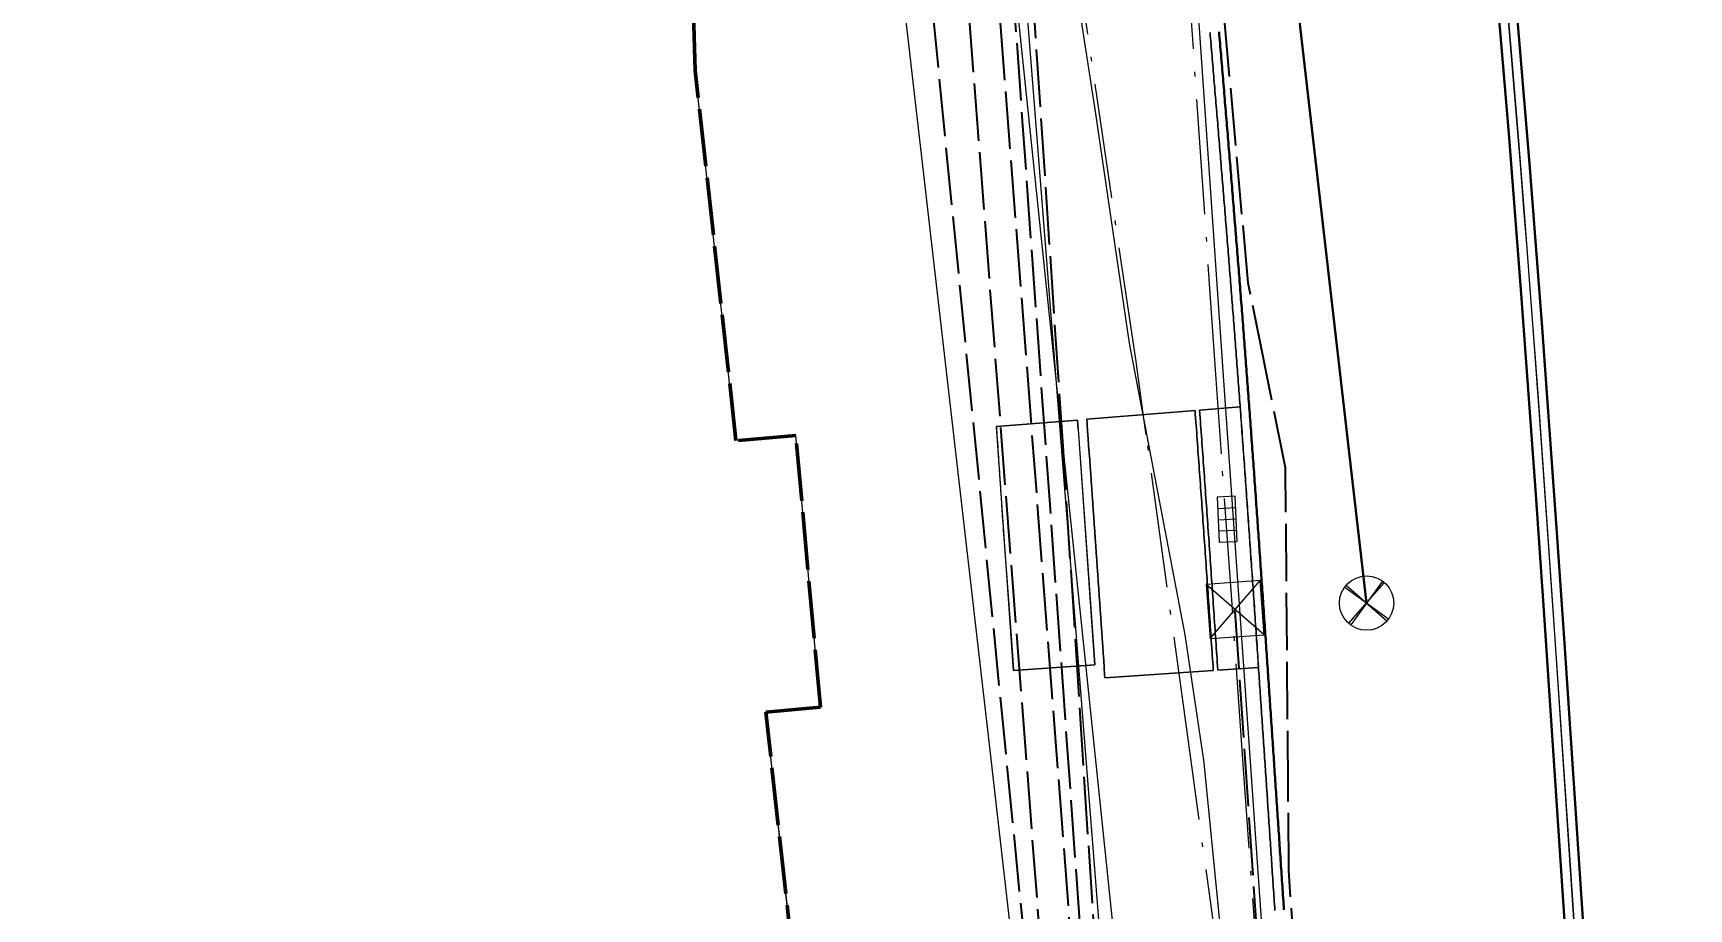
# Model space of a CAD drawing. Header units: metres. Extents: x 105014 to 106600, y 111320 to 118425.
# Drawn here: x 105841.82 to 105878.38, y 117583.44 to 117602.78 of the extents above; entities that cross this region are included whole.
import ezdxf
from ezdxf.enums import TextEntityAlignment as Align

# ---------------------------------------------------------------- set-up
doc = ezdxf.new("R2010")
doc.units = ezdxf.units.M
doc.linetypes.add('DASHDOT', pattern=[3.556, 2.54, -0.508, 0, -0.508])
doc.linetypes.add('DASHED', pattern=[1.524, 1.27, -0.254])
for name, color, linetype, lineweight in [('00-BASE-LIMITE', 7, 'DASHED', 50), ('00-BASE-UE', 42, 'DASHED', 25), ('10-PAV-CALZADA-BRT', 12, 'CONTINUOUS', 30), ('10-PAV-CALZADA-MIXTA', 8, 'CONTINUOUS', 30), ('10-PAV-CICLORUTA', 76, 'CONTINUOUS', 18), ('10-PAV-SARDINEL', 252, 'CONTINUOUS', 13), ('20-EP-ZONA-DURA', 253, 'CONTINUOUS', 13), ('20-EP-ZONA-VERDE', 84, 'CONTINUOUS', 13), ('30-RED-ENEL-NODOS', 11, 'CONTINUOUS', 13), ('30-RED-ENEL-PROY', 1, 'DASHED', 25), ('30-RED-ETB-EXIST', 145, 'CONTINUOUS', 13), ('30-RED-ETB-PROY', 5, 'DASHED', 25), ('30-RED-MOVISTAR-PROY', 4, 'DASHED', 25), ('30-RED-VANTI-EXIST', 52, 'CONTINUOUS', 13), ('30-RED-VANTI-PROY', 2, 'DASHED', 25), ('30-RED-VANTI-RETIRO', 8, 'DASHDOT', 13), ('35-RH-ACUE-MENOR-EXIST', 151, 'CONTINUOUS', 13), ('35-RH-ACUE-MENOR-PROY', 5, 'DASHED', 25), ('35-RH-PLUV-COLECTOR', 96, 'CONTINUOUS', 30), ('35-RH-PLUV-NODOS', 94, 'CONTINUOUS', 13), ('40-ROT-UE', 7, 'CONTINUOUS', 25), ('60-PREDIAL-LOTE', 42, 'CONTINUOUS', 13)]:
    doc.layers.add(name, color=color, linetype=linetype, lineweight=lineweight)

# ---------------------------------------------------------------- blocks, each defined once
blk = doc.blocks.new('CAJA_ENEL')
for p, q in [((-0.6, -0.6), (0.6, 0.6)), ((-0.6, 0.6), (0.6, -0.6))]:
    blk.add_line(p, q)
blk.add_lwpolyline([(-0.6, -0.6), (0.6, -0.6), (0.6, 0.6), (-0.6, 0.6)], close=True)
blk = doc.blocks.new('SUMIDERO')
for p, q in [((-0.25, -0.2), (-0.25, 0.2)), ((0, -0.2), (0, 0.2)), ((0.25, -0.2), (0.25, 0.2))]:
    blk.add_line(p, q)
blk.add_lwpolyline([(-0.5, -0.2), (0.5, -0.2), (0.5, 0.2), (-0.5, 0.2)], close=True)
blk = doc.blocks.new('POZO_PLUV')
for p, q in [((-0.42, -0.42), (0.42, 0.42)), ((-0.42, 0.42), (0.42, -0.42))]:
    blk.add_line(p, q)
blk.add_circle((0, 0), 0.6)

msp = doc.modelspace()

# ---------------------------------------------------------------- linework, layer by layer
at = {"layer": '00-BASE-LIMITE'}
msp.add_lwpolyline([(105858.9441, 117579.2321), (105858.0037, 117587.7827), (105859.2081, 117587.8995), (105858.6655, 117593.8995), (105857.3439, 117593.7831), (105856.4461, 117601.9481), (105856.3551, 117604.7461), (105857.6787, 117604.7817), (105858.9231, 117604.8151), (105859.8441, 117605.0941), (105860.3721, 117605.6111), (105860.6751, 117606.6931), (105860.1551, 117609.7351), (105858.0071, 117622.7351), (105856.6081, 117632.3481), (105854.4211, 117644.3971), (105852.0211, 117656.1071), (105849.9291, 117664.9301), (105847.7841, 117674.2351), (105846.2941, 117680.5101), (105844.4413, 117688.0453)], dxfattribs=at)
at = {"layer": '00-BASE-UE'}
msp.add_lwpolyline([(105858.9441, 117579.2321), (105858.0037, 117587.7827), (105859.2081, 117587.8995), (105858.6655, 117593.8995), (105857.3439, 117593.7831), (105856.4461, 117601.9481), (105856.3551, 117604.7461), (105857.6787, 117604.7817), (105858.9231, 117604.8151), (105859.8441, 117605.0941), (105860.3721, 117605.6111), (105860.6751, 117606.6931), (105860.1551, 117609.7351), (105858.0071, 117622.7351), (105856.6081, 117632.3481), (105854.4211, 117644.3971), (105852.0211, 117656.1071), (105849.9291, 117664.9301), (105847.7841, 117674.2351), (105846.2941, 117680.5101), (105844.4413, 117688.0453)], dxfattribs=at)
at = {"layer": '10-PAV-CALZADA-BRT'}
msp.add_lwpolyline([(105877.8369, 117556.2667), (105875.9939, 117583.9903), (105875.6373, 117589.3077), (105875.4551, 117591.9601), (105875.1365, 117596.3775), (105874.8641, 117599.9027), (105874.5091, 117604.1269), (105874.1681, 117607.8129), (105873.7437, 117611.9423), (105873.3143, 117615.6839), (105872.7923, 117619.7473), (105872.2513, 117623.5051), (105871.6513, 117627.2541), (105870.9423, 117631.2891), (105870.2403, 117634.9893), (105869.7683, 117637.3512), (105869.512, 117638.6034), (105869.4178, 117639.0579), (105869.2512, 117639.8556), (105869.1649, 117640.2657), (105868.9865, 117641.1076), (105868.9085, 117641.4727)], dxfattribs=at)
at = {"layer": '10-PAV-CALZADA-MIXTA'}
for points in [[(105868.1205, 117643.8089), (105868.8967, 117640.1571), (105869.7265, 117636.0497), (105870.4367, 117632.3069), (105871.1549, 117628.2215), (105871.7641, 117624.4181), (105872.3133, 117620.6057), (105872.8423, 117616.4913), (105873.2773, 117612.7067), (105873.7065, 117608.5383), (105874.0511, 117604.8211), (105874.4091, 117600.5693), (105874.6837, 117597.0245), (105875.0043, 117592.5917), (105875.1877, 117589.9313), (105875.5457, 117584.6099), (105886.1051, 117426.2769)], [(105869.4431, 117583.4187), (105869.4387, 117583.4837), (105869.4343, 117583.5485), (105869.4301, 117583.6133), (105869.4257, 117583.6781), (105869.4213, 117583.7429), (105869.4169, 117583.8077), (105869.4127, 117583.8727), (105869.4083, 117583.9375), (105869.4039, 117584.0023), (105869.3997, 117584.0671), (105869.3953, 117584.1321), (105869.3909, 117584.1969), (105869.3865, 117584.2617), (105869.3823, 117584.3265), (105869.3779, 117584.3915), (105869.3735, 117584.4563), (105869.3691, 117584.5211), (105869.3649, 117584.5859), (105869.3605, 117584.6507), (105869.3561, 117584.7157), (105869.3517, 117584.7805), (105869.3475, 117584.8453), (105869.3431, 117584.9101), (105869.3387, 117584.9749), (105869.3343, 117585.0397), (105869.3301, 117585.1047), (105869.3257, 117585.1695), (105869.3213, 117585.2343), (105869.3169, 117585.2991), (105869.3125, 117585.3641), (105869.3083, 117585.4289), (105869.3039, 117585.4937), (105869.2995, 117585.5585), (105869.2951, 117585.6235), (105869.2907, 117585.6883), (105869.2863, 117585.7531), (105869.2821, 117585.8179), (105869.2777, 117585.8827), (105869.2733, 117585.9477), (105869.2689, 117586.0125), (105869.2645, 117586.0773), (105869.2601, 117586.1421), (105869.2557, 117586.2069), (105869.2515, 117586.2719), (105869.2471, 117586.3367), (105869.2427, 117586.4015), (105869.2383, 117586.4663), (105869.2339, 117586.5313), (105869.2295, 117586.5961), (105869.2253, 117586.6609), (105869.2209, 117586.7257), (105869.2165, 117586.7905), (105869.2121, 117586.8555), (105869.2077, 117586.9203), (105869.2033, 117586.9851), (105869.1989, 117587.0499), (105869.1945, 117587.1147), (105869.1901, 117587.1797), (105869.1857, 117587.2445), (105869.1813, 117587.3093), (105869.1769, 117587.3741), (105869.1725, 117587.4391), (105869.1683, 117587.5039), (105869.1639, 117587.5687), (105869.1595, 117587.6335), (105869.1551, 117587.6985), (105869.1507, 117587.7633), (105869.1463, 117587.8281), (105869.1419, 117587.8929), (105869.1375, 117587.9579), (105869.1331, 117588.0227), (105869.1287, 117588.0875), (105869.1243, 117588.1523), (105869.1199, 117588.2171), (105869.1155, 117588.2821), (105869.1111, 117588.3469), (105869.1067, 117588.4117), (105869.1023, 117588.4765), (105869.0979, 117588.5415), (105869.0935, 117588.6063), (105869.0891, 117588.6711), (105869.0847, 117588.7359), (105869.0803, 117588.8007), (105869.0759, 117588.8657), (105869.0715, 117588.9305), (105869.0671, 117588.9953), (105869.0627, 117589.0603), (105869.0581, 117589.1251), (105869.0537, 117589.1899), (105869.0493, 117589.2549), (105869.0449, 117589.3197), (105869.0405, 117589.3845), (105869.0361, 117589.4493), (105869.0317, 117589.5143), (105869.0273, 117589.5791), (105869.0227, 117589.6439), (105869.0183, 117589.7089), (105869.0139, 117589.7737), (105869.0093, 117589.8387), (105869.0049, 117589.9035), (105869.0005, 117589.9683), (105868.9961, 117590.0333), (105868.9917, 117590.0981), (105868.9871, 117590.1631), (105868.9827, 117590.2279), (105868.9781, 117590.2927), (105868.9737, 117590.3577), (105868.9693, 117590.4225), (105868.9647, 117590.4875), (105868.9603, 117590.5523), (105868.9557, 117590.6173), (105868.9513, 117590.6821), (105868.9469, 117590.7471), (105868.9423, 117590.8119), (105868.9379, 117590.8769), (105868.9333, 117590.9417), (105868.9289, 117591.0067), (105868.9243, 117591.0715), (105868.9197, 117591.1365), (105868.9153, 117591.2013), (105868.9107, 117591.2663), (105868.9063, 117591.3311), (105868.9017, 117591.3961), (105868.8973, 117591.4609), (105868.8927, 117591.5259), (105868.8881, 117591.5909), (105868.8835, 117591.6557), (105868.8791, 117591.7207), (105868.8745, 117591.7855), (105868.8699, 117591.8505), (105868.8653, 117591.9153), (105868.8607, 117591.9803), (105868.8561, 117592.0453), (105868.8515, 117592.1101), (105868.8469, 117592.1751), (105868.8423, 117592.2399), (105868.8379, 117592.3049), (105868.8331, 117592.3699), (105868.8287, 117592.4347), (105868.8239, 117592.4997), (105868.8193, 117592.5645), (105868.8147, 117592.6295), (105868.8101, 117592.6945), (105868.8055, 117592.7593), (105868.8009, 117592.8243), (105868.7961, 117592.8893), (105868.7915, 117592.9541), (105868.7869, 117593.0191), (105868.7823, 117593.0839), (105868.7775, 117593.1489), (105868.7729, 117593.2137), (105868.7683, 117593.2787), (105868.7635, 117593.3437), (105868.7589, 117593.4087), (105868.7541, 117593.4735), (105868.7495, 117593.5385), (105868.7447, 117593.6033), (105868.7401, 117593.6683), (105868.7353, 117593.7333), (105868.7305, 117593.7981), (105868.7259, 117593.8631), (105868.7211, 117593.9281), (105868.7163, 117593.9929), (105868.7115, 117594.0579), (105868.7069, 117594.1227), (105868.7021, 117594.1877), (105868.6973, 117594.2527), (105868.6925, 117594.3175), (105868.6877, 117594.3825), (105868.6829, 117594.4475), (105868.6781, 117594.5123), (105868.6733, 117594.5773), (105868.6685, 117594.6423), (105868.6637, 117594.7071), (105868.6589, 117594.7721), (105868.6541, 117594.8369), (105868.6493, 117594.9019), (105868.6443, 117594.9669), (105868.6395, 117595.0317), (105868.6347, 117595.0967), (105868.6297, 117595.1617), (105868.6249, 117595.2265), (105868.6199, 117595.2915), (105868.6151, 117595.3563), (105868.6103, 117595.4213), (105868.6053, 117595.4861), (105868.6003, 117595.5511), (105868.5955, 117595.6161), (105868.5905, 117595.6809), (105868.5855, 117595.7459), (105868.5807, 117595.8107), (105868.5757, 117595.8757), (105868.5707, 117595.9407), (105868.5657, 117596.0055), (105868.5607, 117596.0705), (105868.5557, 117596.1353), (105868.5507, 117596.2003), (105868.5457, 117596.2651), (105868.5407, 117596.3301), (105868.5357, 117596.3951), (105868.5307, 117596.4599), (105868.5257, 117596.5249), (105868.5205, 117596.5897), (105868.5155, 117596.6547), (105868.5105, 117596.7195), (105868.5053, 117596.7845), (105868.5003, 117596.8493), (105868.4951, 117596.9143), (105868.4901, 117596.9791), (105868.4849, 117597.0439), (105868.4799, 117597.1089), (105868.4747, 117597.1739), (105868.4695, 117597.2387), (105868.4645, 117597.3035), (105868.4593, 117597.3685), (105868.4543, 117597.4333), (105868.4491, 117597.4983), (105868.4439, 117597.5631), (105868.4387, 117597.6281), (105868.4335, 117597.6929), (105868.4283, 117597.7579), (105868.4233, 117597.8227), (105868.4181, 117597.8875), (105868.4129, 117597.9525), (105868.4077, 117598.0173), (105868.4025, 117598.0821), (105868.3973, 117598.1471), (105868.3921, 117598.2119), (105868.3869, 117598.2767), (105868.3815, 117598.3417), (105868.3763, 117598.4065), (105868.3711, 117598.4713), (105868.3659, 117598.5363), (105868.3607, 117598.6011), (105868.3553, 117598.6659), (105868.3501, 117598.7309), (105868.3449, 117598.7957), (105868.3395, 117598.8605), (105868.3343, 117598.9255), (105868.3291, 117598.9903), (105868.3237, 117599.0551), (105868.3185, 117599.1199), (105868.3131, 117599.1849), (105868.3079, 117599.2497), (105868.3027, 117599.3145), (105868.2973, 117599.3793), (105868.2919, 117599.4443), (105868.2867, 117599.5091), (105868.2813, 117599.5739), (105868.2759, 117599.6387), (105868.2707, 117599.7037), (105868.2653, 117599.7685), (105868.2599, 117599.8333), (105868.2547, 117599.8981), (105868.2493, 117599.9629), (105868.2441, 117600.0277), (105868.2387, 117600.0925), (105868.2333, 117600.1573), (105868.2279, 117600.2223), (105868.2225, 117600.2871), (105868.2171, 117600.3519), (105868.2117, 117600.4167), (105868.2065, 117600.4815), (105868.2011, 117600.5463), (105868.1957, 117600.6111), (105868.1903, 117600.6761), (105868.1849, 117600.7409), (105868.1795, 117600.8057), (105868.1741, 117600.8705), (105868.1687, 117600.9353), (105868.1633, 117601.0001), (105868.1579, 117601.0649), (105868.1525, 117601.1297), (105868.1471, 117601.1945), (105868.1415, 117601.2593), (105868.1361, 117601.3243), (105868.1307, 117601.3891), (105868.1253, 117601.4537), (105868.1199, 117601.5187), (105868.1145, 117601.5835), (105868.1089, 117601.6483), (105868.1035, 117601.7131), (105868.0981, 117601.7779), (105868.0927, 117601.8427), (105868.0873, 117601.9073), (105868.0817, 117601.9723), (105868.0763, 117602.0371), (105868.0709, 117602.1017), (105868.0655, 117602.1667), (105868.0599, 117602.2315), (105868.0545, 117602.2961), (105868.0489, 117602.3611), (105868.0435, 117602.4257), (105868.0381, 117602.4905), (105868.0327, 117602.5553), (105868.0271, 117602.6201), (105868.0217, 117602.6849), (105868.0161, 117602.7497), (105868.0107, 117602.8145)]]:
    msp.add_lwpolyline(points, dxfattribs=at)
at = {"layer": '10-PAV-CICLORUTA'}
msp.add_lwpolyline([(105867.4805, 117594.4435), (105867.4865, 117594.3627), (105867.4925, 117594.2821), (105867.4985, 117594.2015), (105867.5043, 117594.1209), (105867.5103, 117594.0403), (105867.5163, 117593.9597), (105867.5221, 117593.8791), (105867.5281, 117593.7983), (105867.5339, 117593.7177), (105867.5397, 117593.6371), (105867.5457, 117593.5565), (105867.5515, 117593.4759), (105867.5573, 117593.3953), (105867.5631, 117593.3147), (105867.5691, 117593.2339), (105867.5749, 117593.1533), (105867.5807, 117593.0727), (105867.5865, 117592.9921), (105867.5921, 117592.9115), (105867.5979, 117592.8307), (105867.6037, 117592.7501), (105867.6095, 117592.6695), (105867.6153, 117592.5889), (105867.6209, 117592.5083), (105867.6267, 117592.4277), (105867.6323, 117592.3469), (105867.6381, 117592.2663), (105867.6437, 117592.1857), (105867.6495, 117592.1049), (105867.6551, 117592.0243), (105867.6609, 117591.9437), (105867.6665, 117591.8631), (105867.6721, 117591.7823), (105867.6779, 117591.7017), (105867.6835, 117591.6211), (105867.6891, 117591.5405), (105867.6947, 117591.4599), (105867.7003, 117591.3791), (105867.7059, 117591.2985), (105867.7115, 117591.2179), (105867.7173, 117591.1371), (105867.7229, 117591.0565), (105867.7283, 117590.9759), (105867.7339, 117590.8953), (105867.7395, 117590.8147), (105867.7451, 117590.7339), (105867.7507, 117590.6533), (105867.7563, 117590.5727), (105867.7619, 117590.4919), (105867.7673, 117590.4113), (105867.7729, 117590.3307), (105867.7785, 117590.2501), (105867.7841, 117590.1693), (105867.7895, 117590.0887), (105867.7951, 117590.0081), (105867.8007, 117589.9275), (105867.8061, 117589.8467), (105867.8117, 117589.7661), (105867.8171, 117589.6855), (105867.8227, 117589.6047), (105867.8281, 117589.5241), (105867.8337, 117589.4435), (105867.8393, 117589.3627), (105867.8447, 117589.2821), (105867.8503, 117589.2015), (105867.8557, 117589.1209), (105867.8611, 117589.0401), (105867.8667, 117588.9595), (105867.8721, 117588.8789), (105867.8777, 117588.7983), (105867.8831, 117588.7175), (105867.8839, 117588.7057), (105865.4895, 117588.5429), (105865.4847, 117588.6131), (105865.4739, 117588.7715), (105865.4631, 117588.9299), (105865.4523, 117589.0883), (105865.4415, 117589.2467), (105865.4307, 117589.4051), (105865.4199, 117589.5633), (105865.4091, 117589.7217), (105865.3983, 117589.8799), (105865.3873, 117590.0383), (105865.3765, 117590.1965), (105865.3655, 117590.3549), (105865.3547, 117590.5131), (105865.3437, 117590.6713), (105865.3329, 117590.8295), (105865.3219, 117590.9877), (105865.3109, 117591.1459), (105865.2997, 117591.3041), (105865.2887, 117591.4623), (105865.2777, 117591.6205), (105865.2665, 117591.7785), (105865.2555, 117591.9367), (105865.2443, 117592.0947), (105865.2331, 117592.2527), (105865.2217, 117592.4107), (105865.2105, 117592.5687), (105865.1993, 117592.7267), (105865.1879, 117592.8847), (105865.1765, 117593.0427), (105865.1651, 117593.2007), (105865.1537, 117593.3585), (105865.1423, 117593.5165), (105865.1307, 117593.6743), (105865.1191, 117593.8321), (105865.1075, 117593.9899), (105865.0959, 117594.1477), (105865.0881, 117594.2539), (105867.4803, 117594.4467), (105867.4805, 117594.4435)], close=True, dxfattribs=at)
at = {"layer": '10-PAV-SARDINEL'}
for points in [[(105874.5091, 117604.1269), (105874.6311, 117602.7191), (105874.7495, 117601.3111), (105874.8641, 117599.9027), (105875.0028, 117598.1403), (105875.1365, 117596.3775), (105875.2983, 117594.169), (105875.4551, 117591.9601), (105875.6373, 117589.3077), (105875.9939, 117583.9903), (105877.8369, 117556.2667)], [(105877.6373, 117556.2534), (105875.7943, 117583.977), (105875.4378, 117589.2942), (105875.2556, 117591.9462), (105875.0988, 117594.1546), (105874.9371, 117596.3627), (105874.8034, 117598.1249), (105874.7493, 117598.8127), (105874.6648, 117599.8868), (105874.6079, 117600.5853), (105874.5502, 117601.2946), (105874.4928, 117602.0034), (105874.3734, 117603.4212)], [(105874.3734, 117603.4212), (105874.4928, 117602.0034), (105874.6085, 117600.5853), (105874.7483, 117598.8126), (105874.8832, 117597.0395), (105875.046, 117594.8227), (105875.2038, 117592.6057), (105875.3872, 117589.9449), (105875.7453, 117584.6233), (105886.3047, 117426.2904)], [(105886.1051, 117426.2769), (105875.5457, 117584.6099), (105875.1877, 117589.9313), (105875.0043, 117592.5917), (105874.8465, 117594.8083), (105874.6837, 117597.0245), (105874.5489, 117598.7971), (105874.4091, 117600.5693), (105874.2935, 117601.9869), (105874.1742, 117603.4041)], [(105869.2436, 117583.4052), (105869.2392, 117583.4702), (105869.2348, 117583.5353), (105869.2306, 117583.6001), (105869.2262, 117583.6646), (105869.2218, 117583.7294), (105869.2174, 117583.7945), (105869.2132, 117583.8595), (105869.2088, 117583.924), (105869.2044, 117583.9891), (105869.2002, 117584.0539), (105869.1958, 117584.1186), (105869.1914, 117584.1834), (105869.187, 117584.2485), (105869.1828, 117584.3133), (105869.1784, 117584.378), (105869.174, 117584.4428), (105869.1696, 117584.5079), (105869.1654, 117584.5727), (105869.161, 117584.6372), (105869.1566, 117584.7022), (105869.1522, 117584.7673), (105869.148, 117584.8321), (105869.1436, 117584.8966), (105869.1392, 117584.9614), (105869.1348, 117585.0265), (105869.1306, 117585.0915), (105869.1262, 117585.156), (105869.1218, 117585.2208), (105869.1174, 117585.2856), (105869.113, 117585.3509), (105869.1088, 117585.4157), (105869.1044, 117585.4802), (105869.1, 117585.545), (105869.0956, 117585.61), (105869.0912, 117585.6748), (105869.0868, 117585.7399), (105869.0826, 117585.8047), (105869.0782, 117585.8692), (105869.0738, 117585.9342), (105869.0694, 117585.999), (105869.065, 117586.0638), (105869.0606, 117586.1286), (105869.0562, 117586.1937), (105869.052, 117586.2587), (105869.0476, 117586.3232), (105869.0432, 117586.388), (105869.0388, 117586.4528), (105869.0344, 117586.5178), (105869.03, 117586.5829), (105869.0258, 117586.6477), (105869.0214, 117586.7122), (105869.017, 117586.777), (105869.0126, 117586.842), (105869.0082, 117586.9068), (105869.0038, 117586.9716), (105868.9994, 117587.0364), (105868.995, 117587.1012), (105868.9906, 117587.1662), (105868.9862, 117587.231), (105868.9818, 117587.2958), (105868.9774, 117587.3606), (105868.973, 117587.4259), (105868.9688, 117587.4907), (105868.9644, 117587.5552), (105868.96, 117587.62), (105868.9556, 117587.685), (105868.9512, 117587.7498), (105868.9468, 117587.8146), (105868.9424, 117587.8794), (105868.938, 117587.9444), (105868.9336, 117588.0092), (105868.9292, 117588.074), (105868.9248, 117588.1388), (105868.9204, 117588.2036), (105868.916, 117588.2686), (105868.9116, 117588.3334), (105868.9072, 117588.3982), (105868.9028, 117588.463), (105868.8984, 117588.528), (105868.894, 117588.5928), (105868.8896, 117588.6576), (105868.8852, 117588.7224), (105868.8808, 117588.7872), (105868.8764, 117588.8522), (105868.872, 117588.917), (105868.8676, 117588.9818), (105868.8632, 117589.0465), (105868.8586, 117589.1113), (105868.8542, 117589.1764), (105868.8498, 117589.2414), (105868.8454, 117589.3062), (105868.841, 117589.371), (105868.8366, 117589.4358), (105868.8322, 117589.5008), (105868.8278, 117589.5653), (105868.8232, 117589.6301), (105868.8188, 117589.6954), (105868.8144, 117589.7599), (105868.8098, 117589.8249), (105868.8054, 117589.89), (105868.801, 117589.9548), (105868.7966, 117590.0198), (105868.7922, 117590.0843), (105868.7876, 117590.1493), (105868.7832, 117590.2141), (105868.7786, 117590.2789), (105868.7742, 117590.3442), (105868.7698, 117590.4087), (105868.7652, 117590.4737), (105868.7608, 117590.5385), (105868.7562, 117590.6035), (105868.7518, 117590.6686), (105868.7474, 117590.7333), (105868.7428, 117590.7981), (105868.7384, 117590.8631), (105868.7338, 117590.9279), (105868.7294, 117590.9929), (105868.7248, 117591.0574), (105868.7202, 117591.1227), (105868.7158, 117591.1875), (105868.7112, 117591.2525), (105868.7068, 117591.3173), (105868.7022, 117591.3823), (105868.6978, 117591.4471), (105868.6932, 117591.5118), (105868.6886, 117591.5768), (105868.684, 117591.6419), (105868.6796, 117591.7069), (105868.675, 117591.7714), (105868.6704, 117591.8364), (105868.6658, 117591.9012), (105868.6612, 117591.9662), (105868.6566, 117592.0312), (105868.652, 117592.096), (105868.6474, 117592.161), (105868.6428, 117592.2261), (105868.6384, 117592.2908), (105868.6336, 117592.3558), (105868.6292, 117592.4206), (105868.6244, 117592.4853), (105868.6198, 117592.5504), (105868.6152, 117592.6154), (105868.6106, 117592.6804), (105868.606, 117592.7452), (105868.6014, 117592.8099), (105868.5966, 117592.8749), (105868.592, 117592.94), (105868.5874, 117593.005), (105868.5828, 117593.0695), (105868.578, 117593.1345), (105868.5734, 117593.1996), (105868.5688, 117593.2643), (105868.564, 117593.3293), (105868.5594, 117593.3943), (105868.5546, 117593.4591), (105868.55, 117593.5241), (105868.5452, 117593.5889), (105868.5406, 117593.6539), (105868.5358, 117593.7186), (105868.531, 117593.7837), (105868.5264, 117593.8487), (105868.5216, 117593.9134), (105868.5168, 117593.9782), (105868.512, 117594.0435), (105868.5074, 117594.1083), (105868.5026, 117594.173), (105868.4978, 117594.238), (105868.493, 117594.3028), (105868.4882, 117594.3678), (105868.4834, 117594.4328), (105868.4806, 117594.4776), (105868.4786, 117594.4976), (105868.4778, 117594.5123), (105868.4738, 117594.5626), (105868.469, 117594.6276), (105868.4642, 117594.6924), (105868.4594, 117594.7574), (105868.4546, 117594.8222), (105868.4499, 117594.8869), (105868.4449, 117594.9519), (105868.44, 117595.017), (105868.4353, 117595.0817), (105868.4303, 117595.1467), (105868.4255, 117595.2115), (105868.4205, 117595.2765), (105868.4156, 117595.3416), (105868.4109, 117595.4063), (105868.4059, 117595.4708), (105868.4009, 117595.5361), (105868.3961, 117595.6011), (105868.3911, 117595.6656), (105868.3861, 117595.7309), (105868.3813, 117595.7957), (105868.3763, 117595.8604), (105868.3713, 117595.9254), (105868.3663, 117595.9902), (105868.3613, 117596.0552), (105868.3563, 117596.12), (105868.3513, 117596.185), (105868.3463, 117596.2498), (105868.3413, 117596.3148), (105868.3363, 117596.3798), (105868.3313, 117596.4446), (105868.3263, 117596.5093), (105868.3211, 117596.5741), (105868.3161, 117596.6394), (105868.3111, 117596.7039), (105868.3059, 117596.7689), (105868.3009, 117596.8337), (105868.2957, 117596.8987), (105868.2907, 117596.9634), (105868.2855, 117597.0283), (105868.2805, 117597.0933), (105868.2753, 117597.158), (105868.2701, 117597.223), (105868.2651, 117597.2879), (105868.2599, 117597.3529), (105868.2549, 117597.4177), (105868.2497, 117597.4824), (105868.2445, 117597.5472), (105868.2393, 117597.6122), (105868.2341, 117597.677), (105868.2289, 117597.7423), (105868.2239, 117597.807), (105868.2187, 117597.8716), (105868.2135, 117597.9366), (105868.2083, 117598.0013), (105868.2031, 117598.0662), (105868.1979, 117598.1312), (105868.1927, 117598.1959), (105868.1876, 117598.2604), (105868.1822, 117598.3254), (105868.1769, 117598.3905), (105868.1717, 117598.4554), (105868.1665, 117598.5204), (105868.1614, 117598.5848), (105868.156, 117598.6497), (105868.1507, 117598.715), (105868.1456, 117598.7794), (105868.1402, 117598.8443), (105868.1349, 117598.9096), (105868.1298, 117598.974), (105868.1244, 117599.0388), (105868.1192, 117599.1036), (105868.1138, 117599.1686), (105868.1085, 117599.2337), (105868.1034, 117599.2982), (105868.098, 117599.3627), (105868.0926, 117599.428), (105868.0874, 117599.4928), (105868.082, 117599.5573), (105868.0766, 117599.6225), (105868.0714, 117599.6875), (105868.066, 117599.7519), (105868.0606, 117599.817), (105868.0554, 117599.8818), (105868.05, 117599.9466), (105868.0448, 117600.0114), (105868.0394, 117600.0759), (105868.034, 117600.1407), (105868.0286, 117600.2057), (105868.0232, 117600.2705), (105868.0178, 117600.3353), (105868.0124, 117600.4004), (105868.0072, 117600.4652), (105868.0018, 117600.5297), (105867.9964, 117600.5945), (105867.991, 117600.6595), (105867.9856, 117600.7243), (105867.9802, 117600.7891), (105867.9748, 117600.8539), (105867.9694, 117600.9187), (105867.964, 117600.9835), (105867.9586, 117601.0483), (105867.9532, 117601.1131), (105867.9478, 117601.1776), (105867.9422, 117601.2424), (105867.9368, 117601.3077), (105867.9314, 117601.3725), (105867.926, 117601.4371), (105867.9206, 117601.5021), (105867.9152, 117601.5666), (105867.9096, 117601.6314), (105867.9042, 117601.6965), (105867.8988, 117601.7613), (105867.8934, 117601.8261), (105867.888, 117601.8904), (105867.8824, 117601.9554), (105867.877, 117602.0205), (105867.8716, 117602.0851), (105867.8662, 117602.1498), (105867.8606, 117602.2146), (105867.8552, 117602.2792), (105867.8496, 117602.3442), (105867.8442, 117602.4091), (105867.8388, 117602.4739), (105867.8334, 117602.5384), (105867.8278, 117602.6032), (105867.8224, 117602.668), (105867.8168, 117602.7328), (105867.8114, 117602.7979)], [(105868.0107, 117602.8145), (105868.0161, 117602.7497), (105868.0217, 117602.6849), (105868.0271, 117602.6201), (105868.0327, 117602.5553), (105868.0381, 117602.4905), (105868.0435, 117602.4257), (105868.0489, 117602.3611), (105868.0545, 117602.2961), (105868.0599, 117602.2315), (105868.0655, 117602.1667), (105868.0709, 117602.1017), (105868.0763, 117602.0371), (105868.0817, 117601.9723), (105868.0873, 117601.9073), (105868.0927, 117601.8427), (105868.0981, 117601.7779), (105868.1035, 117601.7131), (105868.1089, 117601.6483), (105868.1145, 117601.5835), (105868.1199, 117601.5187), (105868.1253, 117601.4537), (105868.1307, 117601.3891), (105868.1361, 117601.3243), (105868.1415, 117601.2593), (105868.1471, 117601.1945), (105868.1525, 117601.1297), (105868.1579, 117601.0649), (105868.1633, 117601.0001), (105868.1687, 117600.9353), (105868.1741, 117600.8705), (105868.1795, 117600.8057), (105868.1849, 117600.7409), (105868.1903, 117600.6761), (105868.1957, 117600.6111), (105868.2011, 117600.5463), (105868.2065, 117600.4815), (105868.2117, 117600.4167), (105868.2171, 117600.3519), (105868.2225, 117600.2871), (105868.2279, 117600.2223), (105868.2333, 117600.1573), (105868.2387, 117600.0925), (105868.2441, 117600.0277), (105868.2493, 117599.9629), (105868.2547, 117599.8981), (105868.2599, 117599.8333), (105868.2653, 117599.7685), (105868.2707, 117599.7037), (105868.2759, 117599.6387), (105868.2813, 117599.5739), (105868.2867, 117599.5091), (105868.2919, 117599.4443), (105868.2973, 117599.3793), (105868.3027, 117599.3145), (105868.3079, 117599.2497), (105868.3131, 117599.1849), (105868.3185, 117599.1199), (105868.3237, 117599.0551), (105868.3291, 117598.9903), (105868.3343, 117598.9255), (105868.3395, 117598.8605), (105868.3449, 117598.7957), (105868.3501, 117598.7309), (105868.3553, 117598.6659), (105868.3607, 117598.6011), (105868.3659, 117598.5363), (105868.3711, 117598.4713), (105868.3763, 117598.4065), (105868.3815, 117598.3417), (105868.3869, 117598.2767), (105868.3921, 117598.2119), (105868.3973, 117598.1471), (105868.4025, 117598.0821), (105868.4077, 117598.0173), (105868.4129, 117597.9525), (105868.4181, 117597.8875), (105868.4233, 117597.8227), (105868.4283, 117597.7579), (105868.4335, 117597.6929), (105868.4387, 117597.6281), (105868.4439, 117597.5631), (105868.4491, 117597.4983), (105868.4543, 117597.4333), (105868.4593, 117597.3685), (105868.4645, 117597.3035), (105868.4695, 117597.2387), (105868.4747, 117597.1739), (105868.4799, 117597.1089), (105868.4849, 117597.0439), (105868.4901, 117596.9791), (105868.4951, 117596.9143), (105868.5003, 117596.8493), (105868.5053, 117596.7845), (105868.5105, 117596.7195), (105868.5155, 117596.6547), (105868.5205, 117596.5897), (105868.5257, 117596.5249), (105868.5307, 117596.4599), (105868.5357, 117596.3951), (105868.5407, 117596.3301), (105868.5457, 117596.2651), (105868.5507, 117596.2003), (105868.5557, 117596.1353), (105868.5607, 117596.0705), (105868.5657, 117596.0055), (105868.5707, 117595.9407), (105868.5757, 117595.8757), (105868.5807, 117595.8107), (105868.5855, 117595.7459), (105868.5905, 117595.6809), (105868.5955, 117595.6161), (105868.6003, 117595.5511), (105868.6053, 117595.4861), (105868.6103, 117595.4213), (105868.6151, 117595.3563), (105868.6199, 117595.2915), (105868.6249, 117595.2265), (105868.6297, 117595.1617), (105868.6347, 117595.0967), (105868.6395, 117595.0317), (105868.6443, 117594.9669), (105868.6493, 117594.9019), (105868.6541, 117594.8369), (105868.6589, 117594.7721), (105868.6637, 117594.7071), (105868.6685, 117594.6423), (105868.6733, 117594.5773), (105868.6781, 117594.5123), (105868.6829, 117594.4475), (105868.6877, 117594.3825), (105868.6925, 117594.3175), (105868.6973, 117594.2527), (105868.7021, 117594.1877), (105868.7069, 117594.1227), (105868.7115, 117594.0579), (105868.7163, 117593.9929), (105868.7211, 117593.9281), (105868.7259, 117593.8631), (105868.7305, 117593.7981), (105868.7353, 117593.7333), (105868.7401, 117593.6683), (105868.7447, 117593.6033), (105868.7495, 117593.5385), (105868.7541, 117593.4735), (105868.7589, 117593.4087), (105868.7635, 117593.3437), (105868.7683, 117593.2787), (105868.7729, 117593.2137), (105868.7775, 117593.1489), (105868.7823, 117593.0839), (105868.7869, 117593.0191), (105868.7915, 117592.9541), (105868.7961, 117592.8893), (105868.8009, 117592.8243), (105868.8055, 117592.7593), (105868.8101, 117592.6945), (105868.8147, 117592.6295), (105868.8193, 117592.5645), (105868.8239, 117592.4997), (105868.8287, 117592.4347), (105868.8331, 117592.3699), (105868.8379, 117592.3049), (105868.8423, 117592.2399), (105868.8469, 117592.1751), (105868.8515, 117592.1101), (105868.8561, 117592.0453), (105868.8607, 117591.9803), (105868.8653, 117591.9153), (105868.8699, 117591.8505), (105868.8745, 117591.7855), (105868.8791, 117591.7207), (105868.8835, 117591.6557), (105868.8881, 117591.5909), (105868.8927, 117591.5259), (105868.8973, 117591.4609), (105868.9017, 117591.3961), (105868.9063, 117591.3311), (105868.9107, 117591.2663), (105868.9153, 117591.2013), (105868.9197, 117591.1365), (105868.9243, 117591.0715), (105868.9289, 117591.0067), (105868.9333, 117590.9417), (105868.9379, 117590.8769), (105868.9423, 117590.8119), (105868.9469, 117590.7471), (105868.9513, 117590.6821), (105868.9557, 117590.6173), (105868.9603, 117590.5523), (105868.9647, 117590.4875), (105868.9693, 117590.4225), (105868.9737, 117590.3577), (105868.9781, 117590.2927), (105868.9827, 117590.2279), (105868.9871, 117590.1631), (105868.9917, 117590.0981), (105868.9961, 117590.0333), (105869.0005, 117589.9683), (105869.0049, 117589.9035), (105869.0093, 117589.8387), (105869.0139, 117589.7737), (105869.0183, 117589.7089), (105869.0227, 117589.6439), (105869.0273, 117589.5791), (105869.0317, 117589.5143), (105869.0361, 117589.4493), (105869.0405, 117589.3845), (105869.0449, 117589.3197), (105869.0493, 117589.2549), (105869.0537, 117589.1899), (105869.0581, 117589.1251), (105869.0627, 117589.0603), (105869.0671, 117588.9953), (105869.0715, 117588.9305), (105869.0759, 117588.8657), (105869.0803, 117588.8007), (105869.0847, 117588.7359), (105869.0891, 117588.6711), (105869.0935, 117588.6063), (105869.0979, 117588.5415), (105869.1023, 117588.4765), (105869.1067, 117588.4117), (105869.1111, 117588.3469), (105869.1155, 117588.2821), (105869.1199, 117588.2171), (105869.1243, 117588.1523), (105869.1287, 117588.0875), (105869.1331, 117588.0227), (105869.1375, 117587.9579), (105869.1419, 117587.8929), (105869.1463, 117587.8281), (105869.1507, 117587.7633), (105869.1551, 117587.6985), (105869.1595, 117587.6335), (105869.1639, 117587.5687), (105869.1683, 117587.5039), (105869.1725, 117587.4391), (105869.1769, 117587.3741), (105869.1813, 117587.3093), (105869.1857, 117587.2445), (105869.1901, 117587.1797), (105869.1945, 117587.1147), (105869.1989, 117587.0499), (105869.2033, 117586.9851), (105869.2077, 117586.9203), (105869.2121, 117586.8555), (105869.2165, 117586.7905), (105869.2209, 117586.7257), (105869.2253, 117586.6609), (105869.2295, 117586.5961), (105869.2339, 117586.5313), (105869.2383, 117586.4663), (105869.2427, 117586.4015), (105869.2471, 117586.3367), (105869.2515, 117586.2719), (105869.2557, 117586.2069), (105869.2601, 117586.1421), (105869.2645, 117586.0773), (105869.2689, 117586.0125), (105869.2733, 117585.9477), (105869.2777, 117585.8827), (105869.2821, 117585.8179), (105869.2863, 117585.7531), (105869.2907, 117585.6883), (105869.2951, 117585.6235), (105869.2995, 117585.5585), (105869.3039, 117585.4937), (105869.3083, 117585.4289), (105869.3125, 117585.3641), (105869.3169, 117585.2991), (105869.3213, 117585.2343), (105869.3257, 117585.1695), (105869.3301, 117585.1047), (105869.3343, 117585.0397), (105869.3387, 117584.9749), (105869.3431, 117584.9101), (105869.3475, 117584.8453), (105869.3517, 117584.7805), (105869.3561, 117584.7157), (105869.3605, 117584.6507), (105869.3649, 117584.5859), (105869.3691, 117584.5211), (105869.3735, 117584.4563), (105869.3779, 117584.3915), (105869.3823, 117584.3265), (105869.3865, 117584.2617), (105869.3909, 117584.1969), (105869.3953, 117584.1321), (105869.3997, 117584.0671), (105869.4039, 117584.0023), (105869.4083, 117583.9375), (105869.4127, 117583.8727), (105869.4169, 117583.8077), (105869.4213, 117583.7429), (105869.4257, 117583.6781), (105869.4301, 117583.6133), (105869.4343, 117583.5485), (105869.4387, 117583.4837), (105869.4431, 117583.4187)]]:
    msp.add_lwpolyline(points, dxfattribs=at)
at = {"layer": '20-EP-ZONA-DURA'}
for points in [[(105858.9441, 117579.2321), (105858.0037, 117587.7827), (105859.2081, 117587.8995), (105858.6655, 117593.8995), (105857.3439, 117593.7831), (105856.4461, 117601.9481), (105856.3551, 117604.7461), (105857.6787, 117604.7817), (105858.9231, 117604.8151), (105859.8441, 117605.0941), (105860.3721, 117605.6111), (105860.6751, 117606.6931), (105860.1551, 117609.7351), (105858.0071, 117622.7351), (105856.6081, 117632.3481), (105854.4211, 117644.3971), (105852.0211, 117656.1071), (105849.9291, 117664.9301), (105847.7841, 117674.2351), (105846.2941, 117680.5101), (105844.4413, 117688.0453)], [(105867.8114, 117602.7979), (105867.8168, 117602.7328), (105867.8224, 117602.668), (105867.8278, 117602.6032), (105867.8334, 117602.5384), (105867.8388, 117602.4739), (105867.8442, 117602.4091), (105867.8496, 117602.3442), (105867.8552, 117602.2792), (105867.8606, 117602.2146), (105867.8662, 117602.1498), (105867.8716, 117602.0851), (105867.877, 117602.0205), (105867.8824, 117601.9554), (105867.888, 117601.8904), (105867.8934, 117601.8261), (105867.8988, 117601.7613), (105867.9042, 117601.6965), (105867.9096, 117601.6314), (105867.9152, 117601.5666), (105867.9206, 117601.5021), (105867.926, 117601.4371), (105867.9314, 117601.3725), (105867.9368, 117601.3077), (105867.9422, 117601.2424), (105867.9478, 117601.1776), (105867.9532, 117601.1131), (105867.9586, 117601.0483), (105867.964, 117600.9835), (105867.9694, 117600.9187), (105867.9748, 117600.8539), (105867.9802, 117600.7891), (105867.9856, 117600.7243), (105867.991, 117600.6595), (105867.9964, 117600.5945), (105868.0018, 117600.5297), (105868.0072, 117600.4652), (105868.0124, 117600.4004), (105868.0178, 117600.3353), (105868.0232, 117600.2705), (105868.0286, 117600.2057), (105868.034, 117600.1407), (105868.0394, 117600.0759), (105868.0448, 117600.0114), (105868.05, 117599.9466), (105868.0554, 117599.8818), (105868.0606, 117599.817), (105868.066, 117599.7519), (105868.0714, 117599.6875), (105868.0766, 117599.6225), (105868.082, 117599.5573), (105868.0874, 117599.4928), (105868.0926, 117599.428), (105868.098, 117599.3627), (105868.1034, 117599.2982), (105868.1085, 117599.2337), (105868.1138, 117599.1686), (105868.1192, 117599.1036), (105868.1244, 117599.0388), (105868.1298, 117598.974), (105868.1349, 117598.9096), (105868.1402, 117598.8443), (105868.1456, 117598.7794), (105868.1507, 117598.715), (105868.156, 117598.6497), (105868.1614, 117598.5848), (105868.1665, 117598.5204), (105868.1717, 117598.4554), (105868.1769, 117598.3905), (105868.1822, 117598.3254), (105868.1876, 117598.2604), (105868.1927, 117598.1959), (105868.1979, 117598.1312), (105868.2031, 117598.0662), (105868.2083, 117598.0013), (105868.2135, 117597.9366), (105868.2187, 117597.8716), (105868.2239, 117597.807), (105868.2289, 117597.7423), (105868.2341, 117597.677), (105868.2393, 117597.6122), (105868.2445, 117597.5472), (105868.2497, 117597.4824), (105868.2549, 117597.4177), (105868.2599, 117597.3529), (105868.2651, 117597.2879), (105868.2701, 117597.223), (105868.2753, 117597.158), (105868.2805, 117597.0933), (105868.2855, 117597.0283), (105868.2907, 117596.9634), (105868.2957, 117596.8987), (105868.3009, 117596.8337), (105868.3059, 117596.7689), (105868.3111, 117596.7039), (105868.3161, 117596.6394), (105868.3211, 117596.5741), (105868.3263, 117596.5093), (105868.3313, 117596.4446), (105868.3363, 117596.3798), (105868.3413, 117596.3148), (105868.3463, 117596.2498), (105868.3513, 117596.185), (105868.3563, 117596.12), (105868.3613, 117596.0552), (105868.3663, 117595.9902), (105868.3713, 117595.9254), (105868.3763, 117595.8604), (105868.3813, 117595.7957), (105868.3861, 117595.7309), (105868.3911, 117595.6656), (105868.3961, 117595.6011), (105868.4009, 117595.5361), (105868.4059, 117595.4708), (105868.4109, 117595.4063), (105868.4156, 117595.3416), (105868.4205, 117595.2765), (105868.4255, 117595.2115), (105868.4303, 117595.1467), (105868.4353, 117595.0817), (105868.44, 117595.017), (105868.4449, 117594.9519), (105868.4499, 117594.8869), (105868.4546, 117594.8222), (105868.4594, 117594.7574), (105868.4642, 117594.6924), (105868.469, 117594.6276), (105868.4738, 117594.5626), (105868.4765, 117594.5269), (105867.5801, 117594.4547), (105867.5863, 117594.3701), (105867.5923, 117594.2895), (105867.5981, 117594.2089), (105867.6041, 117594.1283), (105867.6101, 117594.0475), (105867.6159, 117593.9669), (105867.6219, 117593.8863), (105867.6277, 117593.8057), (105867.6337, 117593.7251), (105867.6395, 117593.6443), (105867.6453, 117593.5637), (105867.6513, 117593.4831), (105867.6571, 117593.4025), (105867.6629, 117593.3217), (105867.6687, 117593.2411), (105867.6745, 117593.1605), (105867.6803, 117593.0799), (105867.6861, 117592.9991), (105867.6919, 117592.9185), (105867.6977, 117592.8379), (105867.7035, 117592.7573), (105867.7093, 117592.6767), (105867.7149, 117592.5959), (105867.7207, 117592.5153), (105867.7265, 117592.4347), (105867.7321, 117592.3539), (105867.7379, 117592.2733), (105867.7435, 117592.1927), (105867.7493, 117592.1121), (105867.7549, 117592.0313), (105867.7607, 117591.9507), (105867.7663, 117591.8701), (105867.7719, 117591.7895), (105867.7775, 117591.7087), (105867.7833, 117591.6281), (105867.7889, 117591.5475), (105867.7945, 117591.4667), (105867.8001, 117591.3861), (105867.8057, 117591.3055), (105867.8113, 117591.2247), (105867.8169, 117591.1441), (105867.8225, 117591.0635), (105867.8281, 117590.9829), (105867.8337, 117590.9021), (105867.8393, 117590.8215), (105867.8449, 117590.7409), (105867.8505, 117590.6603), (105867.8561, 117590.5795), (105867.8617, 117590.4989), (105867.8671, 117590.4183), (105867.8727, 117590.3375), (105867.8783, 117590.2569), (105867.8837, 117590.1761), (105867.8893, 117590.0955), (105867.8949, 117590.0149), (105867.9003, 117589.9343), (105867.9059, 117589.8535), (105867.9115, 117589.7729), (105867.9169, 117589.6923), (105867.9225, 117589.6117), (105867.9279, 117589.5309), (105867.9335, 117589.4503), (105867.9389, 117589.3697), (105867.9445, 117589.2889), (105867.9501, 117589.2083), (105867.9555, 117589.1277), (105867.9609, 117589.0469), (105867.9665, 117588.9663), (105867.9719, 117588.8857), (105867.9775, 117588.8049), (105867.9837, 117588.7125), (105868.8817, 117588.7737), (105868.8852, 117588.7224), (105868.8896, 117588.6576), (105868.894, 117588.5928), (105868.8984, 117588.528), (105868.9028, 117588.463), (105868.9072, 117588.3982), (105868.9116, 117588.3334), (105868.916, 117588.2686), (105868.9204, 117588.2036), (105868.9248, 117588.1388), (105868.9292, 117588.074), (105868.9336, 117588.0092), (105868.938, 117587.9444), (105868.9424, 117587.8794), (105868.9468, 117587.8146), (105868.9512, 117587.7498), (105868.9556, 117587.685), (105868.96, 117587.62), (105868.9644, 117587.5552), (105868.9688, 117587.4907), (105868.973, 117587.4259), (105868.9774, 117587.3606), (105868.9818, 117587.2958), (105868.9862, 117587.231), (105868.9906, 117587.1662), (105868.995, 117587.1012), (105868.9994, 117587.0364), (105869.0038, 117586.9716), (105869.0082, 117586.9068), (105869.0126, 117586.842), (105869.017, 117586.777), (105869.0214, 117586.7122), (105869.0258, 117586.6477), (105869.03, 117586.5829), (105869.0344, 117586.5178), (105869.0388, 117586.4528), (105869.0432, 117586.388), (105869.0476, 117586.3232), (105869.052, 117586.2587), (105869.0562, 117586.1937), (105869.0606, 117586.1286), (105869.065, 117586.0638), (105869.0694, 117585.999), (105869.0738, 117585.9342), (105869.0782, 117585.8692), (105869.0826, 117585.8047), (105869.0868, 117585.7399), (105869.0912, 117585.6748), (105869.0956, 117585.61), (105869.1, 117585.545), (105869.1044, 117585.4802), (105869.1088, 117585.4157), (105869.113, 117585.3509), (105869.1174, 117585.2856), (105869.1218, 117585.2208), (105869.1262, 117585.156), (105869.1306, 117585.0915), (105869.1348, 117585.0265), (105869.1392, 117584.9614), (105869.1436, 117584.8966), (105869.148, 117584.8321), (105869.1522, 117584.7673), (105869.1566, 117584.7022), (105869.161, 117584.6372), (105869.1654, 117584.5727), (105869.1696, 117584.5079), (105869.174, 117584.4428), (105869.1784, 117584.378), (105869.1828, 117584.3133), (105869.187, 117584.2485), (105869.1914, 117584.1834), (105869.1958, 117584.1186), (105869.2002, 117584.0539), (105869.2044, 117583.9891), (105869.2088, 117583.924), (105869.2132, 117583.8595), (105869.2174, 117583.7945), (105869.2218, 117583.7294), (105869.2262, 117583.6646), (105869.2306, 117583.6001), (105869.2348, 117583.5353), (105869.2392, 117583.4702), (105869.2436, 117583.4052)]]:
    msp.add_lwpolyline(points, dxfattribs=at)
for points in [[(105865.0881, 117594.2539), (105865.0959, 117594.1477), (105865.1075, 117593.9899), (105865.1191, 117593.8321), (105865.1307, 117593.6743), (105865.1423, 117593.5165), (105865.1537, 117593.3585), (105865.1651, 117593.2007), (105865.1765, 117593.0427), (105865.1879, 117592.8847), (105865.1993, 117592.7267), (105865.2105, 117592.5687), (105865.2217, 117592.4107), (105865.2331, 117592.2527), (105865.2443, 117592.0947), (105865.2555, 117591.9367), (105865.2665, 117591.7785), (105865.2777, 117591.6205), (105865.2887, 117591.4623), (105865.2997, 117591.3041), (105865.3109, 117591.1459), (105865.3219, 117590.9877), (105865.3329, 117590.8295), (105865.3437, 117590.6713), (105865.3547, 117590.5131), (105865.3655, 117590.3549), (105865.3765, 117590.1965), (105865.3873, 117590.0383), (105865.3983, 117589.8799), (105865.4091, 117589.7217), (105865.4199, 117589.5633), (105865.4307, 117589.4051), (105865.4415, 117589.2467), (105865.4523, 117589.0883), (105865.4631, 117588.9299), (105865.4739, 117588.7715), (105865.4847, 117588.6131), (105865.4895, 117588.5429), (105867.8839, 117588.7057), (105867.8831, 117588.7175), (105867.8777, 117588.7983), (105867.8721, 117588.8789), (105867.8667, 117588.9595), (105867.8611, 117589.0401), (105867.8557, 117589.1209), (105867.8503, 117589.2015), (105867.8447, 117589.2821), (105867.8393, 117589.3627), (105867.8337, 117589.4435), (105867.8281, 117589.5241), (105867.8227, 117589.6047), (105867.8171, 117589.6855), (105867.8117, 117589.7661), (105867.8061, 117589.8467), (105867.8007, 117589.9275), (105867.7951, 117590.0081), (105867.7895, 117590.0887), (105867.7841, 117590.1693), (105867.7785, 117590.2501), (105867.7729, 117590.3307), (105867.7673, 117590.4113), (105867.7619, 117590.4919), (105867.7563, 117590.5727), (105867.7507, 117590.6533), (105867.7451, 117590.7339), (105867.7395, 117590.8147), (105867.7339, 117590.8953), (105867.7283, 117590.9759), (105867.7229, 117591.0565), (105867.7173, 117591.1371), (105867.7115, 117591.2179), (105867.7059, 117591.2985), (105867.7003, 117591.3791), (105867.6947, 117591.4599), (105867.6891, 117591.5405), (105867.6835, 117591.6211), (105867.6779, 117591.7017), (105867.6721, 117591.7823), (105867.6665, 117591.8631), (105867.6609, 117591.9437), (105867.6551, 117592.0243), (105867.6495, 117592.1049), (105867.6437, 117592.1857), (105867.6381, 117592.2663), (105867.6323, 117592.3469), (105867.6267, 117592.4277), (105867.6209, 117592.5083), (105867.6153, 117592.5889), (105867.6095, 117592.6695), (105867.6037, 117592.7501), (105867.5979, 117592.8307), (105867.5921, 117592.9115), (105867.5865, 117592.9921), (105867.5807, 117593.0727), (105867.5749, 117593.1533), (105867.5691, 117593.2339), (105867.5631, 117593.3147), (105867.5573, 117593.3953), (105867.5515, 117593.4759), (105867.5457, 117593.5565), (105867.5397, 117593.6371), (105867.5339, 117593.7177), (105867.5281, 117593.7983), (105867.5221, 117593.8791), (105867.5163, 117593.9597), (105867.5103, 117594.0403), (105867.5043, 117594.1209), (105867.4985, 117594.2015), (105867.4925, 117594.2821), (105867.4865, 117594.3627), (105867.4805, 117594.4435), (105867.4803, 117594.4467), (105865.0881, 117594.2539)], [(105865.2697, 117588.8347), (105864.9053, 117594.0375), (105864.9012, 117594.0372), (105864.8871, 117594.2383), (105863.0931, 117594.0937), (105863.1072, 117593.8937), (105863.1184, 117593.736), (105863.1241, 117593.6552), (105863.1283, 117593.5745), (105863.1335, 117593.4939), (105863.1389, 117593.4131), (105863.1443, 117593.3325), (105863.1497, 117593.2519), (105863.1551, 117593.1711), (105863.1605, 117593.0905), (105863.1659, 117593.0099), (105863.1711, 117592.9291), (105863.1765, 117592.8485), (105863.1819, 117592.7679), (105863.1873, 117592.6871), (105863.1981, 117592.5259), (105863.2087, 117592.3645), (105863.2141, 117592.2839), (105863.2249, 117592.1225), (105863.2303, 117592.0417), (105863.2411, 117591.8805), (105863.2463, 117591.7997), (105863.2571, 117591.6385), (105863.4278, 117589.3597), (105863.4752, 117588.708), (105865.2665, 117588.8341), (105865.2697, 117588.8347)]]:
    msp.add_lwpolyline(points, close=True, dxfattribs=at)
at = {"layer": '20-EP-ZONA-VERDE'}
for points in [[(105868.4773, 117594.5161), (105868.4831, 117594.4375), (105868.4889, 117594.3589), (105868.4947, 117594.2805), (105868.5005, 117594.2019), (105868.5063, 117594.1233), (105868.5121, 117594.0447), (105868.5179, 117593.9663), (105868.5235, 117593.8877), (105868.5293, 117593.8091), (105868.5349, 117593.7305), (105868.5407, 117593.6519), (105868.5463, 117593.5735), (105868.5521, 117593.4949), (105868.5577, 117593.4163), (105868.5635, 117593.3377), (105868.5691, 117593.2593), (105868.5747, 117593.1807), (105868.5805, 117593.1021), (105868.5861, 117593.0235), (105868.5917, 117592.9449), (105868.5973, 117592.8663), (105868.6029, 117592.7879), (105868.6085, 117592.7093), (105868.6141, 117592.6307), (105868.6197, 117592.5521), (105868.6253, 117592.4737), (105868.6309, 117592.3951), (105868.6365, 117592.3165), (105868.6421, 117592.2379), (105868.6475, 117592.1595), (105868.6531, 117592.0809), (105868.6587, 117592.0023), (105868.6643, 117591.9237), (105868.6697, 117591.8453), (105868.6753, 117591.7667), (105868.6807, 117591.6881), (105868.6863, 117591.6095), (105868.6917, 117591.5309), (105868.6973, 117591.4525), (105868.7027, 117591.3739), (105868.7083, 117591.2953), (105868.7137, 117591.2169), (105868.7193, 117591.1383), (105868.7247, 117591.0597), (105868.7301, 117590.9813), (105868.7355, 117590.9027), (105868.7411, 117590.8241), (105868.7465, 117590.7457), (105868.7519, 117590.6671), (105868.7573, 117590.5885), (105868.7627, 117590.5101), (105868.7681, 117590.4315), (105868.7737, 117590.3531), (105868.7789, 117590.2745), (105868.7845, 117590.1959), (105868.7897, 117590.1175), (105868.7953, 117590.0389), (105868.8005, 117589.9603), (105868.8059, 117589.8819), (105868.8113, 117589.8033), (105868.8167, 117589.7249), (105868.8221, 117589.6463), (105868.8275, 117589.5679), (105868.8329, 117589.4893), (105868.8383, 117589.4109), (105868.8435, 117589.3323), (105868.8489, 117589.2539), (105868.8543, 117589.1753), (105868.8597, 117589.0969), (105868.8649, 117589.0183), (105868.8703, 117588.9399), (105868.8757, 117588.8615), (105868.8811, 117588.7829), (105868.8817, 117588.7737), (105867.9837, 117588.7125), (105867.9775, 117588.8049), (105867.9719, 117588.8857), (105867.9665, 117588.9663), (105867.9609, 117589.0469), (105867.9555, 117589.1277), (105867.9501, 117589.2083), (105867.9445, 117589.2889), (105867.9389, 117589.3697), (105867.9335, 117589.4503), (105867.9279, 117589.5309), (105867.9225, 117589.6117), (105867.9169, 117589.6923), (105867.9115, 117589.7729), (105867.9059, 117589.8535), (105867.9003, 117589.9343), (105867.8949, 117590.0149), (105867.8893, 117590.0955), (105867.8837, 117590.1761), (105867.8783, 117590.2569), (105867.8727, 117590.3375), (105867.8671, 117590.4183), (105867.8617, 117590.4989), (105867.8561, 117590.5795), (105867.8505, 117590.6603), (105867.8449, 117590.7409), (105867.8393, 117590.8215), (105867.8337, 117590.9021), (105867.8281, 117590.9829), (105867.8225, 117591.0635), (105867.8169, 117591.1441), (105867.8113, 117591.2247), (105867.8057, 117591.3055), (105867.8001, 117591.3861), (105867.7945, 117591.4667), (105867.7889, 117591.5475), (105867.7833, 117591.6281), (105867.7775, 117591.7087), (105867.7719, 117591.7895), (105867.7663, 117591.8701), (105867.7607, 117591.9507), (105867.7549, 117592.0313), (105867.7493, 117592.1121), (105867.7435, 117592.1927), (105867.7379, 117592.2733), (105867.7321, 117592.3539), (105867.7265, 117592.4347), (105867.7207, 117592.5153), (105867.7149, 117592.5959), (105867.7093, 117592.6767), (105867.7035, 117592.7573), (105867.6977, 117592.8379), (105867.6919, 117592.9185), (105867.6861, 117592.9991), (105867.6803, 117593.0799), (105867.6745, 117593.1605), (105867.6687, 117593.2411), (105867.6629, 117593.3217), (105867.6571, 117593.4025), (105867.6513, 117593.4831), (105867.6453, 117593.5637), (105867.6395, 117593.6443), (105867.6337, 117593.7251), (105867.6277, 117593.8057), (105867.6219, 117593.8863), (105867.6159, 117593.9669), (105867.6101, 117594.0475), (105867.6041, 117594.1283), (105867.5981, 117594.2089), (105867.5923, 117594.2895), (105867.5863, 117594.3701), (105867.5801, 117594.4547), (105868.4765, 117594.5269), (105868.4773, 117594.5161)], [(105865.2665, 117588.8341), (105863.4739, 117588.7079), (105863.0931, 117594.0937), (105864.8871, 117594.2383), (105865.2665, 117588.8341)]]:
    msp.add_lwpolyline(points, close=True, dxfattribs=at)
at = {"layer": '30-RED-ENEL-PROY'}
for points in [[(105864.2059, 117577.7551), (105861.0493, 117609.7659)], [(105869.1719, 117578.1063), (105868.3665, 117590.0513)]]:
    msp.add_lwpolyline(points, dxfattribs=at)
at = {"layer": '30-RED-ETB-EXIST'}
msp.add_lwpolyline([(105867.163, 117564.815), (105866.85, 117564.26), (105863.336, 117608.773)], dxfattribs=at)
at = {"layer": '30-RED-ETB-PROY'}
msp.add_lwpolyline([(105866.275, 117564.215), (105866.251, 117564.811), (105863.162, 117607.975), (105863.336, 117608.773)], dxfattribs=at)
at = {"layer": '30-RED-MOVISTAR-PROY'}
msp.add_lwpolyline([(105869.3663, 117513.7927), (105861.8234, 117611.8917)], dxfattribs=at)
at = {"layer": '30-RED-VANTI-EXIST'}
for points in [[(105868.1116, 117595.2161), (105867.3341, 117606.4133), (105865.2593, 117622.0909), (105862.2325, 117639.0191), (105858.0169, 117658.3269), (105854.4355, 117673.1365), (105853.2534, 117677.4671)], [(105866.3518, 117594.2729), (105866.0297, 117595.9333), (105865.2841, 117601.0541), (105864.7167, 117604.7227), (105864.0965, 117608.7535), (105863.0815, 117615.3539), (105862.7111, 117617.7619)], [(105868.7328, 117586.2696), (105868.1116, 117595.2161)], [(105866.4182, 117593.929), (105866.4015, 117594.0169), (105866.3518, 117594.2729)], [(105867.6723, 117586.7281), (105867.2635, 117589.4907), (105866.4182, 117593.929)], [(105868.6799, 117572.2578), (105868.3689, 117577.7273), (105868.2271, 117581.1511), (105867.6923, 117586.5931), (105867.6723, 117586.7281)], [(105871.1088, 117552.0511), (105868.7328, 117586.2696)]]:
    msp.add_lwpolyline(points, dxfattribs=at)
at = {"layer": '30-RED-VANTI-PROY'}
for points in [[(105869.0076, 117595.5198), (105868.6531, 117597.2695), (105867.1907, 117613.5725), (105867.0495, 117619.1275), (105866.6083, 117621.7923), (105865.4567, 117625.6947), (105863.9641, 117634.1175), (105860.7383, 117649.2373), (105857.6277, 117662.3705), (105855.0055, 117673.3191), (105854.7491, 117677.2085), (105854.7285, 117677.2745)], [(105865.4091, 117580.5267), (105864.5731, 117593.5515), (105863.8177, 117604.8973), (105862.7149, 117606.5279), (105862.2399, 117611.0045), (105862.7111, 117617.7619)], [(105869.537, 117586.106), (105869.4809, 117593.1845), (105869.0076, 117595.5198)], [(105872.1446, 117552.5579), (105871.2073, 117559.8369), (105870.6011, 117567.9903), (105870.2137, 117574.5837), (105869.5513, 117584.2909), (105869.537, 117586.106)]]:
    msp.add_lwpolyline(points, dxfattribs=at)
at = {"layer": '30-RED-VANTI-RETIRO'}
for points in [[(105867.9488, 117595.1386), (105867.1759, 117606.3127), (105864.8959, 117623.5835), (105858.9821, 117653.8091), (105853.066, 117677.5498)], [(105866.3518, 117594.2729), (105866.1789, 117595.5287), (105864.0559, 117609.9183), (105862.7623, 117618.4966)], [(105868.5686, 117586.3215), (105868.0627, 117593.4917), (105867.9488, 117595.1386)], [(105866.4019, 117593.9093), (105866.3518, 117594.2729)], [(105867.3637, 117586.9253), (105866.4019, 117593.9093)], [(105868.5846, 117572.2538), (105868.0707, 117581.7911), (105867.3637, 117586.9253)], [(105870.993, 117551.9616), (105868.5686, 117586.3215)]]:
    msp.add_lwpolyline(points, dxfattribs=at)
at = {"layer": '35-RH-ACUE-MENOR-EXIST'}
msp.add_lwpolyline([(105865.99, 117580), (105862.79, 117610.77), (105854.69, 117655.69), (105849.41, 117683.11), (105849.14, 117684.49)], dxfattribs=at)
at = {"layer": '35-RH-ACUE-MENOR-PROY'}
msp.add_lwpolyline([(105865.0345, 117578.9526), (105863.1398, 117603.6215), (105863.0233, 117605.1391), (105858.5833, 117631.6789), (105853.7084, 117656.6809), (105850.1215, 117675.0767), (105848.5492, 117677.214), (105847.5281, 117681.3583), (105847.8116, 117684.077), (105846.9778, 117687.5084), (105846.5624, 117689.1904), (105842.9151, 117703.9511), (105842.6844, 117704.9086), (105842.6844, 117704.9086), (105842.1046, 117707.2408), (105837.4514, 117719.416), (105823.837, 117762.0291), (105809.1026, 117794.2952), (105786.0819, 117842.0848), (105773.2478, 117869.8188)], dxfattribs=at)
at = {"layer": '35-RH-PLUV-COLECTOR'}
msp.add_lwpolyline([(105871.2687, 117590.1953), (105866.6104, 117630.69)], dxfattribs=at)
msp.add_lwpolyline([(105871.2687, 117590.1953), (105866.6104, 117630.69)], dxfattribs=at)
at = {"layer": '60-PREDIAL-LOTE'}
for points in [[(105844.4369, 117688.0647), (105847.7843, 117674.2337), (105852.0218, 117656.1028), (105854.4211, 117644.3966), (105855.7549, 117636.3394), (105858.0066, 117622.7373), (105860.6744, 117606.6967), (105860.6744, 117606.6967), (105862.9313, 117587.0722), (105863.2355, 117584.4275), (105864.0476, 117577.3655)], [(105858.9538, 117579.2352), (105858.0037, 117587.7826), (105859.2081, 117587.8995), (105858.6654, 117593.8994), (105857.3438, 117593.7831), (105856.446, 117601.948), (105856.355, 117604.746), (105856.3648, 117604.7462), (105857.6787, 117604.7816), (105858.0319, 117604.7903), (105858.0862, 117604.7996), (105858.3724, 117604.8399), (105858.7045, 117604.9291), (105858.4256, 117608.3207), (105856.5622, 117618.825), (105855.4961, 117625.2083), (105855.486, 117625.2686), (105854.2421, 117632.6049), (105854.1519, 117633.1369), (105852.7003, 117641.698)]]:
    msp.add_lwpolyline(points, dxfattribs=at)

# ---------------------------------------------------------------- block references
at = {"layer": '30-RED-ENEL-NODOS', "rotation": 94.1}
msp.add_blockref('CAJA_ENEL', (105868.3664, 117590.0512), dxfattribs=at)
at = {"layer": '35-RH-PLUV-NODOS'}
for name, p, rotation in [('SUMIDERO', (105868.189, 117592.0463), 272.6), ('SUMIDERO', (105868.189, 117592.0463), 272.6), ('POZO_PLUV', (105871.2687, 117590.1953), 279), ('POZO_PLUV', (105871.2687, 117590.1953), 279), ('POZO_PLUV', (105871.2687, 117590.1953), 3.8), ('POZO_PLUV', (105871.2687, 117590.1953), 3.8)]:
    msp.add_blockref(name, p, dxfattribs=dict(at, rotation=rotation))

# ---------------------------------------------------------------- texts
at = {"layer": '40-ROT-UE'}
msp.add_text('UE-06  (17407.8)', height=18, dxfattribs=at).set_placement((105841.8367, 117612.7024), align=Align.MIDDLE_CENTER)

doc.saveas('drawing.dxf')
